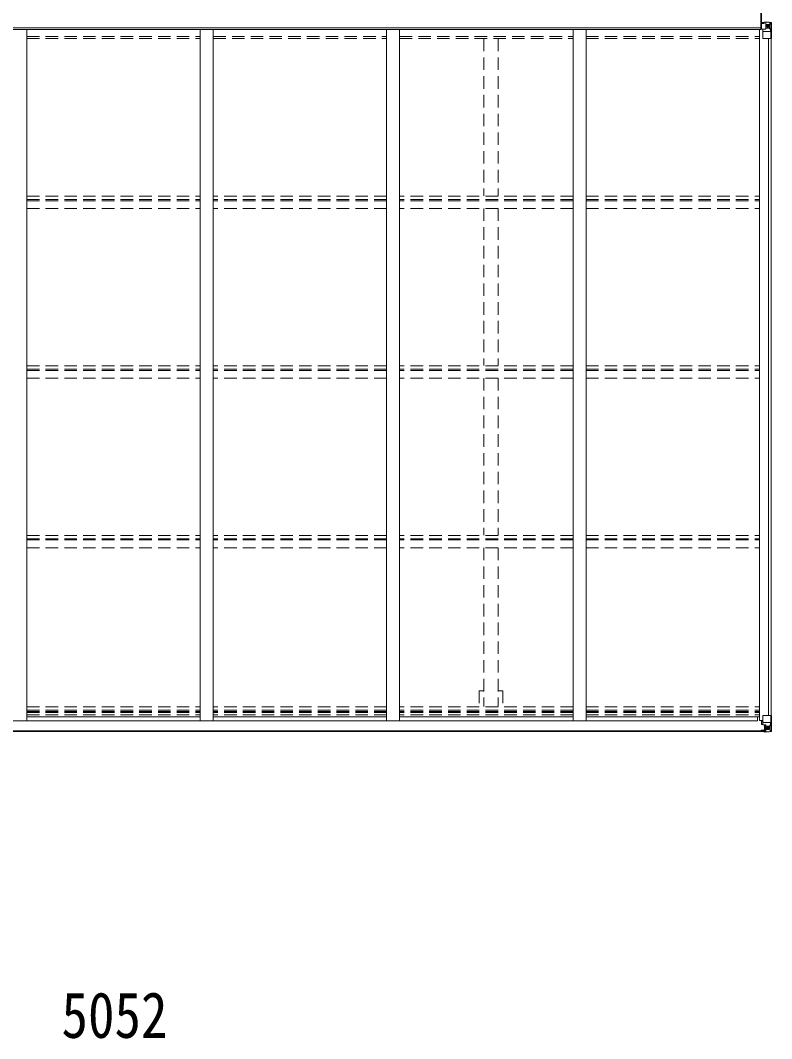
# Model space of a CAD drawing. Units: millimetres, scale not verified. Extents: x -11243 to 11243, y -7760 to 7760.
# Drawn here: x 3998 to 6884, y 43 to 3955 of the extents above; entities that cross this region are included whole.
import ezdxf
from ezdxf.enums import TextEntityAlignment as Align

# ---------------------------------------------------------------- set-up
doc = ezdxf.new("R2010")
doc.units = ezdxf.units.MM
doc.header["$LTSCALE"] = 40
doc.linetypes.add('DASHED1', pattern=[1.8, 1.2, -0.6])
for name, color, linetype, lineweight in [('0-3_ELV2', 4, 'Continuous', 9), ('0-4_TABLE1', 6, 'Continuous', 9), ('0-6_OTH_LINE', 6, 'Continuous', 9)]:
    doc.layers.add(name, color=color, linetype=linetype, lineweight=lineweight)
doc.styles.add('ＭＳ ゴシック', font='')
doc.styles.get('ＭＳ ゴシック').set_extended_font_data('MS Gothic')

msp = doc.modelspace()

# ---------------------------------------------------------------- linework, layer by layer
at = {"layer": '0-3_ELV2'}
for p, q in [((6842.78, 3926.82), (1869.78, 3927.1)), ((6842.78, 3920.39), (1869.78, 3920.39)), ((4023.28, 1263.57), (4023.28, 3920.39)), ((4689.28, 1263.57), (4689.28, 3920.39)), ((4739.28, 1263.57), (4739.28, 3920.39)), ((5405.28, 1263.57), (5405.28, 3920.39)), ((5455.28, 1263.57), (5455.28, 3920.39)), ((6121.28, 1263.57), (6121.28, 3920.39)), ((6171.28, 1263.57), (6171.28, 3920.39)), ((6837.28, 1265.38), (6837.28, 3920.39)), ((6842.78, 3920.39), (6842.78, 3923.76)), ((6842.78, 3921.7), (6857.54, 3921.7)), ((6845.28, 3947.47), (6855.78, 3947.47)), ((6845.28, 3939.57), (6845.78, 3939.57)), ((6845.28, 3923.96), (6845.78, 3923.96)), ((6872.58, 1284.03), (6872.58, 3885.68)), ((6882.28, 1284.03), (6882.28, 3885.68)), ((1882.78, 1263.55), (6829.78, 1263.55)), ((4023.28, 1279.07), (4689.28, 1279.07)), ((5405.28, 1279.07), (4739.28, 1279.07)), ((6121.28, 1279.07), (5455.28, 1279.07)), ((6171.28, 1279.07), (6837.28, 1279.07)), ((6829.78, 1279.07), (6829.78, 1263.55)), ((6837.28, 1265.38), (6850.28, 1265.38)), ((1851.78, 1225.41), (6860.78, 1225.41)), ((1851.78, 1223.27), (6860.78, 1223.27))]:
    msp.add_line(p, q, dxfattribs=at)
at = {"layer": '0-3_ELV2', "linetype": 'DASHED1'}
for p, q in [((4023.28, 3893.87), (4689.28, 3893.87)), ((4023.28, 3885.53), (4689.28, 3885.53)), ((4739.28, 3893.87), (5405.28, 3893.87)), ((4739.28, 3885.53), (5405.28, 3885.53)), ((5455.28, 3893.87), (6121.28, 3893.87)), ((5455.28, 3885.53), (6121.28, 3885.53)), ((5778.78, 3884.72), (5778.78, 3280.81)), ((5833.78, 3884.72), (5833.78, 3280.81)), ((6171.28, 3893.87), (6837.28, 3893.87)), ((6171.28, 3885.53), (6837.28, 3885.53)), ((4023.28, 3279.61), (4689.24, 3279.61)), ((4023.28, 3266.6), (4689.24, 3266.6)), ((4023.28, 3262.05), (4689.24, 3262.05)), ((5405.28, 3279.61), (4739.28, 3279.61)), ((5405.28, 3266.6), (4739.28, 3266.6)), ((5405.28, 3262.05), (4739.28, 3262.05)), ((6121.24, 3279.61), (5455.28, 3279.61)), ((6121.24, 3266.6), (5455.28, 3266.6)), ((6121.24, 3262.05), (5455.28, 3262.05)), ((6171.28, 3279.61), (6837.24, 3279.61)), ((6171.28, 3266.6), (6837.24, 3266.6)), ((6171.28, 3262.05), (6837.24, 3262.05)), ((4023.28, 3232.32), (4689.24, 3232.32)), ((5405.28, 3232.32), (4739.28, 3232.32)), ((6121.24, 3232.32), (5455.28, 3232.32)), ((5778.78, 3232.44), (5778.78, 2629.15)), ((5833.78, 3232.44), (5833.78, 2629.15)), ((6171.28, 3232.32), (6837.24, 3232.32)), ((4023.28, 2627.95), (4689.24, 2627.95)), ((5405.28, 2627.95), (4739.28, 2627.95)), ((6121.24, 2627.95), (5455.28, 2627.95)), ((6171.28, 2627.95), (6837.24, 2627.95)), ((4023.28, 2614.94), (4689.24, 2614.94)), ((4023.28, 2610.39), (4689.24, 2610.39)), ((5405.28, 2614.94), (4739.28, 2614.94)), ((5405.28, 2610.39), (4739.28, 2610.39)), ((6121.24, 2614.94), (5455.28, 2614.94)), ((6121.24, 2610.39), (5455.28, 2610.39)), ((6171.28, 2614.94), (6837.24, 2614.94)), ((6171.28, 2610.39), (6837.24, 2610.39)), ((4023.28, 2580.66), (4689.24, 2580.66)), ((5405.28, 2580.66), (4739.28, 2580.66)), ((6121.24, 2580.66), (5455.28, 2580.66)), ((5778.78, 2580.78), (5778.78, 1977.49)), ((5833.78, 2580.78), (5833.78, 1977.49)), ((6171.28, 2580.66), (6837.24, 2580.66)), ((4023.28, 1976.29), (4689.24, 1976.29)), ((4023.28, 1963.28), (4689.24, 1963.28)), ((4023.28, 1958.73), (4689.24, 1958.73)), ((5405.28, 1976.29), (4739.28, 1976.29)), ((5405.28, 1963.28), (4739.28, 1963.28)), ((5405.28, 1958.73), (4739.28, 1958.73)), ((6121.24, 1976.29), (5455.28, 1976.29)), ((6121.24, 1963.28), (5455.28, 1963.28)), ((6121.24, 1958.73), (5455.28, 1958.73)), ((6171.28, 1976.29), (6837.24, 1976.29)), ((6171.28, 1963.28), (6837.24, 1963.28)), ((6171.28, 1958.73), (6837.24, 1958.73)), ((4023.28, 1929), (4689.24, 1929)), ((5405.28, 1929), (4739.28, 1929)), ((6121.24, 1929), (5455.28, 1929)), ((5778.78, 1929.12), (5778.78, 1318.86)), ((5833.78, 1929.12), (5833.78, 1318.86)), ((6171.28, 1929), (6837.24, 1929)), ((5761.08, 1379.27), (5778.78, 1379.27)), ((5761.08, 1379.27), (5761.08, 1318.86)), ((5833.78, 1379.27), (5851.48, 1379.27)), ((5851.48, 1379.27), (5851.48, 1318.86)), ((4023.28, 1317.67), (4689.28, 1317.67)), ((4023.28, 1304.67), (4689.28, 1304.67)), ((4023.28, 1299.59), (4689.28, 1299.59)), ((4023.28, 1295.66), (4689.28, 1295.66)), ((5405.28, 1317.67), (4739.28, 1317.67)), ((5405.28, 1304.67), (4739.28, 1304.67)), ((5405.28, 1299.59), (4739.28, 1299.59)), ((5405.28, 1295.66), (4739.28, 1295.66)), ((6121.28, 1317.67), (5455.28, 1317.67)), ((6121.28, 1304.67), (5455.28, 1304.67)), ((6121.28, 1299.59), (5455.28, 1299.59)), ((6121.28, 1295.66), (5455.28, 1295.66)), ((6171.28, 1317.67), (6837.28, 1317.67)), ((6171.28, 1304.67), (6837.28, 1304.67)), ((6171.28, 1299.59), (6837.28, 1299.59)), ((6171.28, 1295.66), (6837.28, 1295.66)), ((4023.28, 1287.46), (4689.28, 1287.46)), ((5405.28, 1287.46), (4739.28, 1287.46)), ((6121.28, 1287.46), (5455.28, 1287.46)), ((6171.28, 1287.46), (6837.28, 1287.46))]:
    msp.add_line(p, q, dxfattribs=at)
at = {"layer": '0-4_TABLE1'}
for p, q in [((6843.78, 3923.76), (6843.78, 3986.76)), ((6845.78, 3922.83), (6845.78, 3942.99)), ((6846.78, 3943.7), (6855.78, 3943.76)), ((6855.78, 3921.89), (6846.78, 3921.92)), ((6850.28, 3886.68), (6850.28, 3919.77)), ((6858.75, 3921.89), (6851.1, 3920.67)), ((6851.1, 3920.03), (6861.45, 3921.69)), ((6851.1, 3920.67), (6851.1, 3920.03)), ((6855.78, 3949.07), (6855.78, 3943.13)), ((6862.28, 3921.89), (6855.78, 3921.89)), ((6861.45, 3921.69), (6861.45, 3921.89)), ((6862.28, 3921.89), (6862.28, 3948.68)), ((6862.28, 3948.56), (6874.28, 3947.78)), ((6874.28, 3939.43), (6862.28, 3939.43)), ((6862.28, 3925.88), (6874.28, 3925.88)), ((6869.76, 3932.24), (6869.76, 3931.28)), ((6876.61, 3939.38), (6874.28, 3939.44)), ((6874.28, 3925.87), (6876.61, 3925.91)), ((6874.28, 3925.87), (6874.28, 3925.88)), ((6874.37, 3947.77), (6882.29, 3947.3)), ((6876.61, 3925.91), (6876.61, 3939.38)), ((6880.89, 3912.56), (6876.75, 3924.64)), ((6877.46, 3942.89), (6880.2, 3946.55)), ((6881.43, 3946.33), (6881.43, 3946.26)), ((6881.43, 3885.68), (6881.43, 3946.26)), ((6883.34, 3947.34), (6883.34, 3947.39)), ((6884.28, 3946.39), (6884.28, 3885.68)), ((6874.28, 3912.34), (6850.28, 3912.34)), ((6884.28, 3885.68), (6851.28, 3885.68)), ((6880.89, 3912.56), (6874.28, 3912.34)), ((6845.78, 1265.38), (6845.78, 1249.17)), ((6845.78, 1261.03), (6850.28, 1261.03)), ((6850.28, 1283.03), (6850.28, 1249.94)), ((6874.28, 1257.37), (6850.28, 1257.37)), ((6884.28, 1284.03), (6851.28, 1284.03)), ((6880.89, 1257.15), (6874.28, 1257.37)), ((6880.89, 1257.15), (6876.75, 1245.07)), ((6881.43, 1284.03), (6881.43, 1223.45)), ((6884.28, 1223.33), (6884.28, 1284.03)), ((6844.28, 1228.02), (6844.28, 1225.41)), ((6850.28, 1226.33), (6844.28, 1226.33)), ((6845.28, 1228.06), (6860.28, 1228.19)), ((6845.28, 1225.41), (6845.28, 1226.33)), ((6845.78, 1250.89), (6850.28, 1250.91)), ((6850.82, 1249.12), (6845.78, 1249.17)), ((6846.78, 1249.16), (6846.78, 1250.89)), ((6850.48, 1222.83), (6848.79, 1223.27)), ((6860.28, 1228.03), (6850.28, 1227.94)), ((6850.48, 1222.83), (6850.78, 1222.83)), ((6850.78, 1222.83), (6850.78, 1223.27)), ((6851.1, 1249.68), (6861.45, 1248.02)), ((6851.1, 1249.04), (6851.1, 1249.68)), ((6861.45, 1247.39), (6851.1, 1249.04)), ((6852.28, 1227.1), (6860.78, 1227.1)), ((6852.28, 1227.1), (6852.28, 1225.41)), ((6852.28, 1226.1), (6860.28, 1226.1)), ((6852.28, 1226.08), (6860.28, 1226.08)), ((6855.78, 1223.27), (6855.78, 1220.64)), ((6855.78, 1222.45), (6860.78, 1222.53)), ((6855.78, 1220.64), (6883.34, 1222.32)), ((6862.28, 1221.92), (6855.78, 1221.52)), ((6856.78, 1248.14), (6856.78, 1228.17)), ((6856.78, 1240.24), (6860.78, 1240.24)), ((6856.78, 1232.03), (6860.78, 1232.03)), ((6860.67, 1228.4), (6856.78, 1228.4)), ((6860.28, 1228.19), (6860.28, 1228.03)), ((6860.28, 1226.08), (6860.28, 1228.03)), ((6860.78, 1243.83), (6874.28, 1243.83)), ((6860.78, 1230.28), (6874.28, 1230.28)), ((6860.78, 1226.74), (6862.28, 1226.74)), ((6861.45, 1248.02), (6861.45, 1247.39)), ((6862.28, 1247.13), (6862.28, 1221.03)), ((6862.28, 1221.15), (6874.28, 1221.93)), ((6868.8, 1237.47), (6868.8, 1238.43)), ((6874.28, 1243.84), (6874.28, 1243.83)), ((6874.28, 1243.84), (6876.61, 1243.8)), ((6876.61, 1230.33), (6874.28, 1230.27)), ((6874.37, 1221.94), (6882.29, 1222.41)), ((6876.61, 1243.8), (6876.61, 1230.33)), ((6877.46, 1226.83), (6880.2, 1223.16)), ((6881.43, 1223.38), (6881.43, 1223.45)), ((6883.34, 1222.37), (6883.34, 1222.33))]:
    msp.add_line(p, q, dxfattribs=at)
msp.add_lwpolyline([(6842.78, 3986.76), (6845.28, 3986.76), (6845.28, 3923.76), (6842.78, 3923.76)], close=True, dxfattribs=at)
for points in [[(6845.78, 3942.99), (6845.79, 3943.09), (6855.78, 3943.13)], [(6883.34, 3947.39), (6874.28, 3947.94), (6855.78, 3949.07)], [(6867.84, 3933.2), (6866.88, 3933.2), (6866.88, 3934.16), (6867.84, 3934.16)], [(6868.8, 3935.12), (6868.8, 3936.08), (6869.76, 3936.08), (6869.76, 3935.12)], [(6869.76, 3931.28), (6868.8, 3931.28), (6868.8, 3932.24)], [(6870.72, 3934.16), (6871.68, 3934.16), (6871.68, 3933.2), (6870.72, 3933.2)], [(6850.28, 1226.33), (6850.28, 1227.95), (6844.28, 1227.9)], [(6855.78, 1222.04), (6860.78, 1222.04), (6860.78, 1247.5)], [(6867.84, 1235.55), (6866.88, 1235.55), (6866.88, 1236.51), (6867.84, 1236.51)], [(6868.8, 1238.43), (6869.76, 1238.43), (6869.76, 1237.47)], [(6869.76, 1234.59), (6869.76, 1233.63), (6868.8, 1233.63), (6868.8, 1234.59)], [(6870.72, 1236.51), (6871.68, 1236.51), (6871.68, 1235.55), (6870.72, 1235.55)]]:
    msp.add_lwpolyline(points, dxfattribs=at)
for centre in [(6869.28, 3933.68), (6869.28, 1236.03)]:
    msp.add_circle(centre, 5.3, dxfattribs=at)
for centre, radius, start, end in [((6851.21, 3919.74), 0.937, 96.73234, 177.67791), ((6851.21, 3919.1), 0.937, 96.73234, 177.67791), ((6861.34, 3922.62), 0.937, 276.73234, 309.06602), ((6867.84, 3935.12), 0.96, 270, 0), ((6867.84, 3932.24), 0.96, 0, 90), ((6870.72, 3935.12), 0.96, 180, 270), ((6870.72, 3932.24), 0.96, 90, 180), ((6880.15, 3946.38), 1.28, 357.54105, 48.82169), ((6882.12, 3959.99), 12.7, 264.89689, 270.75534), ((6883.28, 3946.39), 1, 359.99921, 86.49983), ((6883.28, 3946.38), 0.999, 0.04917, 86.5576), ((6883.28, 3946.35), 0.999, 0.04917, 86.5576), ((6851.28, 3886.68), 1, 180, 270), ((6851.28, 1283.03), 1, 90, 180), ((6845.14, 1220.38), 7.69, 88.96999, 96.43426), ((6851.21, 1250.61), 0.937, 182.32209, 263.26766), ((6851.21, 1249.97), 0.937, 182.32209, 263.26766), ((6860.26, 1228.71), 0.513, 271.88028, 1.04707), ((6860.28, 1228.53), 0.5, 270.52895, 0.04464), ((6860.28, 1225.6), 0.5, 0.00109, 90.00109), ((6860.28, 1225.58), 0.5, 359.99802, 89.99691), ((6861.34, 1247.09), 0.937, 2.32209, 83.26766), ((6861.34, 1246.46), 0.937, 2.32209, 83.26766), ((6867.84, 1237.47), 0.96, 270, 0), ((6867.84, 1234.59), 0.96, 0, 90), ((6870.72, 1237.47), 0.96, 180, 270), ((6870.72, 1234.59), 0.96, 90, 180), ((6880.15, 1223.33), 1.28, 311.17831, 2.45895), ((6882.12, 1209.72), 12.7, 89.24466, 95.10311), ((6883.28, 1223.36), 0.999, 273.4424, 359.95083), ((6883.28, 1223.33), 0.999, 273.4424, 359.95083), ((6883.28, 1223.32), 1, 273.50017, 0.00079)]:
    msp.add_arc(centre, radius, start, end, dxfattribs=at)
for centre, major_axis, ratio, start_param, end_param in [((6846.78, 3922.83), (-1, 0.021), 0.906239, 0.0187047, 1.589501), ((6846.78, 3942.99), (-1, -0.012), 0.707053, 4.7036637, 6.124411), ((6956.03, 3939.43), (-81.75, 0), 0.061163, 6.2824128, 6.2831853), ((6879.48, 3939.3), (-0.03, 5), 0.573921, 0.7672717, 1.551125), ((6878.01, 3925.93), (0, 3), 0.468246, 1.5772882, 2.0127935), ((6881.15, 3944.37), (0.02, 3), 0.466854, 0.125683, 0.7596956), ((6880.17, 3914.9), (-0.85, 2.32), 0.403757, 3.0087805, 3.9744392), ((6881.34, 3947.47), (-2, 0.12), 0.060933, 2.0712557, 3.1453404), ((6682.34, 3959.7), (-201, 12.36), 0.060933, 3.1453404, 3.145839), ((6880.17, 1254.81), (-0.85, -2.32), 0.403757, 3.0087805, 3.9744392), ((6956.03, 1230.28), (-81.75, 0), 0.061163, 6.2824128, 6.2831853), ((6878.01, 1243.78), (0, -3), 0.468246, 1.5772882, 2.0127935), ((6881.15, 1225.34), (0.02, -3), 0.466854, 0.125683, 0.7596956), ((6879.48, 1230.41), (-0.03, -5), 0.573921, 0.7672717, 1.551125), ((6881.34, 1222.25), (-2, -0.12), 0.060933, 2.0712557, 3.1453404), ((6682.34, 1210.01), (-201, -12.36), 0.060933, 3.1453404, 3.145839)]:
    msp.add_ellipse(centre, major_axis=major_axis, ratio=ratio, start_param=start_param, end_param=end_param, dxfattribs=at)

# ---------------------------------------------------------------- texts
at = {"layer": '0-6_OTH_LINE', "color": 7, "style": 'ＭＳ ゴシック', "width": 0.85}
msp.add_text('5052', height=176, dxfattribs=at).set_placement((4156.28, -7.3), align=Align.BOTTOM_LEFT)

doc.saveas('drawing.dxf')
